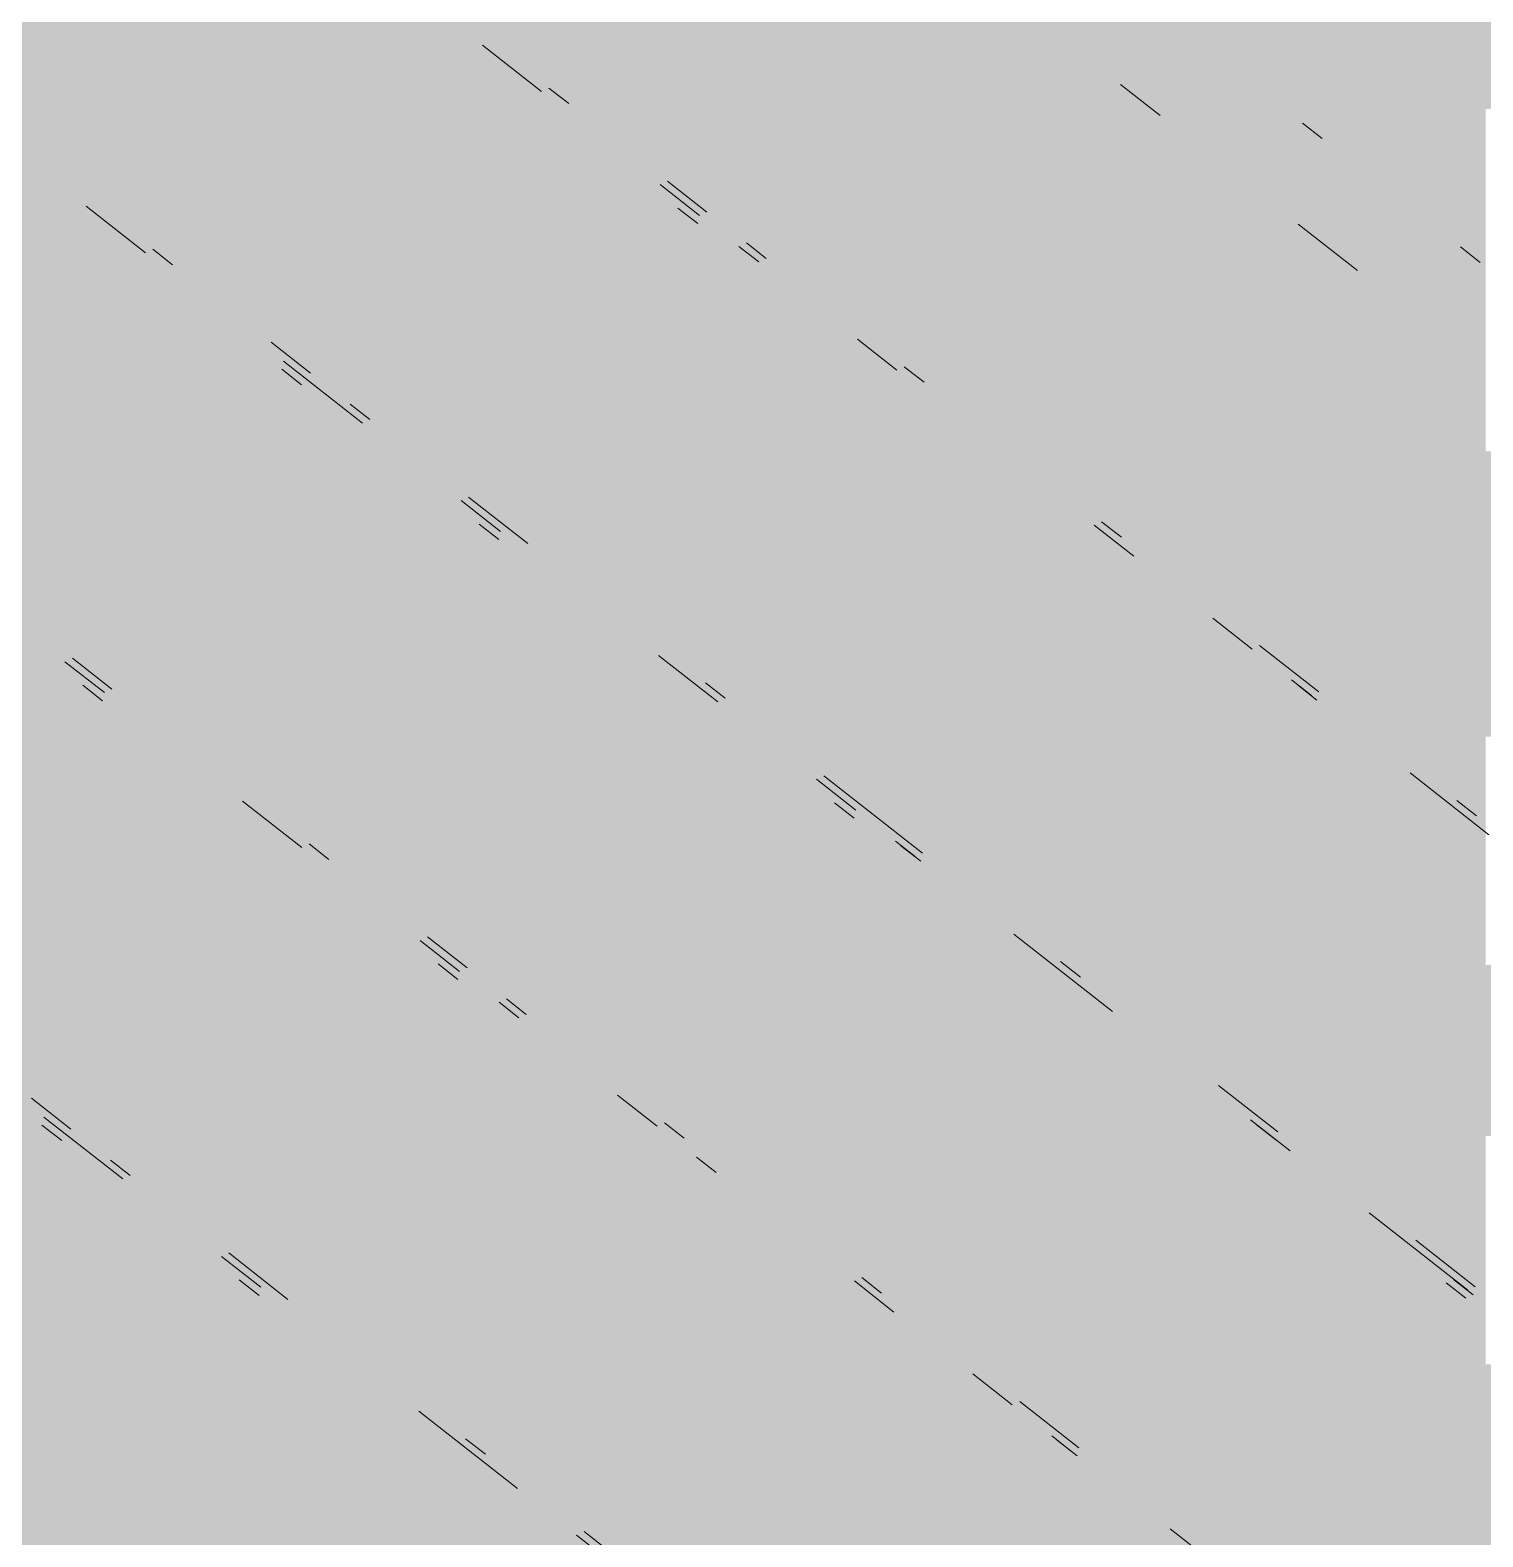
# Model space of a CAD drawing. Header units: millimetres. Extents: x 5 to 1315, y 5 to 292.
# Drawn here: x 1187.166 to 1189.619, y 77.021 to 79.566 of the extents above; entities that cross this region are included whole.
import ezdxf

# ---------------------------------------------------------------- set-up
doc = ezdxf.new("R2010")
doc.units = ezdxf.units.MM
doc.layers.add('EXISTING', color=7, linetype='Continuous')
doc.layers.add('IMAGES', color=7, linetype='Continuous')

# ---------------------------------------------------------------- blocks, each defined once
blk = doc.blocks.new('SHEET_03')
at = {"layer": 'EXISTING', "color": 250, "lineweight": 9}
for p, q in [((287.9296, 79.5409), (288.0296, 79.4624)), ((289.0071, 79.4742), (289.0738, 79.4218)), ((288.0754, 79.4421), (288.042, 79.4683)), ((289.3476, 79.3832), (289.3142, 79.4093)), ((288.2295, 79.3055), (288.2962, 79.2532)), ((288.3087, 79.259), (288.242, 79.3113)), ((287.2605, 79.2686), (287.3605, 79.1901)), ((288.2931, 79.2395), (288.2598, 79.2656)), ((289.307, 79.2387), (289.407, 79.1603)), ((287.4063, 79.1698), (287.373, 79.196)), ((288.3628, 79.2008), (288.3962, 79.1747)), ((288.4086, 79.1805), (288.3753, 79.2067)), ((289.6142, 79.1739), (289.5809, 79.2001)), ((288.5628, 79.0439), (288.6294, 78.9916)), ((287.6396, 78.9867), (287.573, 79.039)), ((287.6241, 78.9672), (287.5908, 78.9933)), ((287.5938, 79.007), (287.7271, 78.9024)), ((288.6753, 78.9713), (288.6419, 78.9974)), ((287.7396, 78.9083), (287.7063, 78.9344)), ((287.8937, 78.7716), (287.9604, 78.7193)), ((288.0062, 78.699), (287.9062, 78.7775)), ((289.0085, 78.7097), (288.9752, 78.7358)), ((287.9573, 78.7056), (287.924, 78.7318)), ((288.9627, 78.73), (289.0294, 78.6777)), ((289.1627, 78.573), (289.2293, 78.5207)), ((287.3039, 78.4529), (287.2372, 78.5052)), ((288.227, 78.51), (288.327, 78.4315)), ((289.3418, 78.4481), (289.2418, 78.5266)), ((287.2247, 78.4993), (287.2914, 78.447)), ((287.2883, 78.4333), (287.255, 78.4595)), ((288.3395, 78.4374), (288.3062, 78.4636)), ((289.296, 78.4684), (289.3293, 78.4422)), ((289.3387, 78.4344), (289.3054, 78.4606)), ((288.6727, 78.1758), (288.5061, 78.3066)), ((289.4959, 78.3114), (289.6292, 78.2068)), ((288.4936, 78.3007), (288.5603, 78.2484)), ((287.5247, 78.2639), (287.6246, 78.1854)), ((288.5572, 78.2347), (288.5239, 78.2609)), ((289.6084, 78.2388), (289.5751, 78.265)), ((287.6704, 78.1651), (287.6371, 78.1913)), ((288.6269, 78.1961), (288.6603, 78.1699)), ((288.6697, 78.1621), (288.6364, 78.1883)), ((287.8246, 78.0284), (287.8912, 77.9761)), ((287.9037, 77.982), (287.8371, 78.0343)), ((288.8269, 78.0391), (288.9935, 77.9084)), ((287.8882, 77.9624), (287.8549, 77.9886)), ((288.9394, 77.9665), (288.906, 77.9927)), ((287.9579, 77.9238), (287.9912, 77.8977)), ((288.0037, 77.9035), (287.9704, 77.9297)), ((288.1579, 77.7669), (288.2245, 77.7145)), ((289.2726, 77.7049), (289.1726, 77.7834)), ((287.2347, 77.7097), (287.168, 77.762)), ((287.2192, 77.6902), (287.1858, 77.7163)), ((287.1889, 77.73), (287.3222, 77.6254)), ((288.2703, 77.6942), (288.237, 77.7204)), ((289.2268, 77.7252), (289.2935, 77.6729)), ((289.2696, 77.6913), (289.2362, 77.7174)), ((287.3347, 77.6312), (287.3014, 77.6574)), ((288.2912, 77.6622), (288.3245, 77.6361)), ((289.4268, 77.5683), (289.5934, 77.4375)), ((289.6059, 77.4434), (289.5059, 77.5218)), ((287.4888, 77.4946), (287.5555, 77.4423)), ((287.6013, 77.422), (287.5013, 77.5004)), ((287.5524, 77.4286), (287.5191, 77.4547)), ((288.5578, 77.453), (288.6244, 77.4006)), ((288.6036, 77.4327), (288.5703, 77.4588)), ((289.5903, 77.4238), (289.557, 77.45)), ((289.6028, 77.4297), (289.5695, 77.4558)), ((288.7577, 77.296), (288.8244, 77.2437)), ((287.8221, 77.233), (287.9887, 77.1022)), ((288.9369, 77.1711), (288.8369, 77.2495)), ((287.9346, 77.1604), (287.9012, 77.1865)), ((288.891, 77.1914), (288.9244, 77.1652)), ((288.9338, 77.1574), (288.9005, 77.1835)), ((288.2678, 76.8988), (288.1012, 77.0296)), ((289.091, 77.0344), (289.2243, 76.9298)), ((288.0887, 77.0237), (288.1554, 76.9714))]:
    blk.add_line(p, q, dxfattribs=at)
at = {"layer": 'IMAGES', "color": 7}
for points in [[(287.0218, 79.5295), (287.6, 79.5295), (287.0218, 79.6259), (287.6, 79.6259)], [(287.6, 79.5295), (287.6964, 79.5295), (287.6, 79.6259), (287.6964, 79.6259)], [(287.6964, 79.5295), (287.7927, 79.5295), (287.6964, 79.6259), (287.7927, 79.6259)], [(287.7927, 79.5295), (287.9855, 79.5295), (287.7927, 79.6259), (287.9855, 79.6259)], [(287.9855, 79.5295), (288.0818, 79.5295), (287.9855, 79.6259), (288.0818, 79.6259)], [(288.0818, 79.5295), (288.1782, 79.5295), (288.0818, 79.6259), (288.1782, 79.6259)], [(288.1782, 79.5295), (288.7564, 79.5295), (288.1782, 79.6259), (288.7564, 79.6259)], [(288.7564, 79.5295), (288.8527, 79.5295), (288.7564, 79.6259), (288.8527, 79.6259)], [(288.8527, 79.5295), (289.1418, 79.5295), (288.8527, 79.6259), (289.1418, 79.6259)], [(289.1418, 79.5295), (289.2382, 79.5295), (289.1418, 79.6259), (289.2382, 79.6259)], [(289.2382, 79.5295), (289.3345, 79.5295), (289.2382, 79.6259), (289.3345, 79.6259)], [(289.3345, 79.5295), (289.8164, 79.5295), (289.3345, 79.6259), (289.8164, 79.6259)], [(287.1182, 79.4331), (287.2145, 79.4331), (287.1182, 79.5295), (287.2145, 79.5295)], [(287.2145, 79.4331), (287.7927, 79.4331), (287.2145, 79.5295), (287.7927, 79.5295)], [(287.7927, 79.4331), (287.8891, 79.4331), (287.7927, 79.5295), (287.8891, 79.5295)], [(287.8891, 79.4331), (288.0818, 79.4331), (287.8891, 79.5295), (288.0818, 79.5295)], [(288.0818, 79.4331), (288.1782, 79.4331), (288.0818, 79.5295), (288.1782, 79.5295)], [(288.1782, 79.4331), (288.2745, 79.4331), (288.1782, 79.5295), (288.2745, 79.5295)], [(288.2745, 79.4331), (288.7564, 79.4331), (288.2745, 79.5295), (288.7564, 79.5295)], [(288.7564, 79.4331), (288.8527, 79.4331), (288.7564, 79.5295), (288.8527, 79.5295)], [(288.8527, 79.4331), (288.9491, 79.4331), (288.8527, 79.5295), (288.9491, 79.5295)], [(288.9491, 79.4331), (289.0455, 79.4331), (288.9491, 79.5295), (289.0455, 79.5295)], [(289.0455, 79.4331), (289.1418, 79.4331), (289.0455, 79.5295), (289.1418, 79.5295)], [(289.1418, 79.4331), (289.2382, 79.4331), (289.1418, 79.5295), (289.2382, 79.5295)], [(289.2382, 79.4331), (289.3345, 79.4331), (289.2382, 79.5295), (289.3345, 79.5295)], [(289.3345, 79.4331), (289.4309, 79.4331), (289.3345, 79.5295), (289.4309, 79.5295)], [(289.4309, 79.4331), (289.9127, 79.4331), (289.4309, 79.5295), (289.9127, 79.5295)], [(287.0218, 79.3367), (287.2145, 79.3367), (287.0218, 79.4331), (287.2145, 79.4331)], [(287.2145, 79.3367), (287.3109, 79.3367), (287.2145, 79.4331), (287.3109, 79.4331)], [(287.3109, 79.3367), (287.4073, 79.3367), (287.3109, 79.4331), (287.4073, 79.4331)], [(287.4073, 79.3367), (287.8891, 79.3367), (287.4073, 79.4331), (287.8891, 79.4331)], [(287.8891, 79.3367), (287.9855, 79.3367), (287.8891, 79.4331), (287.9855, 79.4331)], [(287.9855, 79.3367), (288.0818, 79.3367), (287.9855, 79.4331), (288.0818, 79.4331)], [(288.0818, 79.3367), (288.1782, 79.3367), (288.0818, 79.4331), (288.1782, 79.4331)], [(288.1782, 79.3367), (288.2745, 79.3367), (288.1782, 79.4331), (288.2745, 79.4331)], [(288.2745, 79.3367), (288.3709, 79.3367), (288.2745, 79.4331), (288.3709, 79.4331)], [(288.3709, 79.3367), (288.8527, 79.3367), (288.3709, 79.4331), (288.8527, 79.4331)], [(288.8527, 79.3367), (289.0455, 79.3367), (288.8527, 79.4331), (289.0455, 79.4331)], [(289.0455, 79.3367), (289.1418, 79.3367), (289.0455, 79.4331), (289.1418, 79.4331)], [(289.1418, 79.3367), (289.2382, 79.3367), (289.1418, 79.4331), (289.2382, 79.4331)], [(289.2382, 79.3367), (289.3345, 79.3367), (289.2382, 79.4331), (289.3345, 79.4331)], [(289.3345, 79.3367), (289.4309, 79.3367), (289.3345, 79.4331), (289.4309, 79.4331)], [(289.4309, 79.3367), (289.5273, 79.3367), (289.4309, 79.4331), (289.5273, 79.4331)], [(289.5273, 79.3367), (289.6236, 79.3367), (289.5273, 79.4331), (289.6236, 79.4331)], [(287.1182, 79.2403), (287.3109, 79.2403), (287.1182, 79.3367), (287.3109, 79.3367)], [(287.3109, 79.2403), (287.4073, 79.2403), (287.3109, 79.3367), (287.4073, 79.3367)], [(287.4073, 79.2403), (287.5036, 79.2403), (287.4073, 79.3367), (287.5036, 79.3367)], [(287.5036, 79.2403), (287.9855, 79.2403), (287.5036, 79.3367), (287.9855, 79.3367)], [(287.9855, 79.2403), (288.0818, 79.2403), (287.9855, 79.3367), (288.0818, 79.3367)], [(288.0818, 79.2403), (288.1782, 79.2403), (288.0818, 79.3367), (288.1782, 79.3367)], [(288.1782, 79.2403), (288.2745, 79.2403), (288.1782, 79.3367), (288.2745, 79.3367)], [(288.2745, 79.2403), (288.3709, 79.2403), (288.2745, 79.3367), (288.3709, 79.3367)], [(288.3709, 79.2403), (288.4673, 79.2403), (288.3709, 79.3367), (288.4673, 79.3367)], [(288.4673, 79.2403), (288.9491, 79.2403), (288.4673, 79.3367), (288.9491, 79.3367)], [(288.9491, 79.2403), (289.0455, 79.2403), (288.9491, 79.3367), (289.0455, 79.3367)], [(289.0455, 79.2403), (289.1418, 79.2403), (289.0455, 79.3367), (289.1418, 79.3367)], [(289.1418, 79.2403), (289.2382, 79.2403), (289.1418, 79.3367), (289.2382, 79.3367)], [(289.2382, 79.2403), (289.3345, 79.2403), (289.2382, 79.3367), (289.3345, 79.3367)], [(289.3345, 79.2403), (289.4309, 79.2403), (289.3345, 79.3367), (289.4309, 79.3367)], [(289.4309, 79.2403), (289.5273, 79.2403), (289.4309, 79.3367), (289.5273, 79.3367)], [(289.5273, 79.2403), (289.6236, 79.2403), (289.5273, 79.3367), (289.6236, 79.3367)], [(287.1182, 79.1439), (287.2145, 79.1439), (287.1182, 79.2403), (287.2145, 79.2403)], [(287.2145, 79.1439), (287.3109, 79.1439), (287.2145, 79.2403), (287.3109, 79.2403)], [(287.3109, 79.1439), (287.4073, 79.1439), (287.3109, 79.2403), (287.4073, 79.2403)], [(287.4073, 79.1439), (287.5036, 79.1439), (287.4073, 79.2403), (287.5036, 79.2403)], [(287.5036, 79.1439), (287.6, 79.1439), (287.5036, 79.2403), (287.6, 79.2403)], [(287.6, 79.1439), (288.0818, 79.1439), (287.6, 79.2403), (288.0818, 79.2403)], [(288.0818, 79.1439), (288.1782, 79.1439), (288.0818, 79.2403), (288.1782, 79.2403)], [(288.1782, 79.1439), (288.2745, 79.1439), (288.1782, 79.2403), (288.2745, 79.2403)], [(288.2745, 79.1439), (288.4673, 79.1439), (288.2745, 79.2403), (288.4673, 79.2403)], [(288.4673, 79.1439), (288.5636, 79.1439), (288.4673, 79.2403), (288.5636, 79.2403)], [(288.5636, 79.1439), (288.66, 79.1439), (288.5636, 79.2403), (288.66, 79.2403)], [(288.66, 79.1439), (289.1418, 79.1439), (288.66, 79.2403), (289.1418, 79.2403)], [(289.1418, 79.1439), (289.2382, 79.1439), (289.1418, 79.2403), (289.2382, 79.2403)], [(289.2382, 79.1439), (289.3345, 79.1439), (289.2382, 79.2403), (289.3345, 79.2403)], [(289.3345, 79.1439), (289.4309, 79.1439), (289.3345, 79.2403), (289.4309, 79.2403)], [(289.4309, 79.1439), (289.5273, 79.1439), (289.4309, 79.2403), (289.5273, 79.2403)], [(289.5273, 79.1439), (289.6236, 79.1439), (289.5273, 79.2403), (289.6236, 79.2403)], [(286.7327, 79.0475), (287.2145, 79.0475), (286.7327, 79.1439), (287.2145, 79.1439)], [(287.2145, 79.0475), (287.3109, 79.0475), (287.2145, 79.1439), (287.3109, 79.1439)], [(287.3109, 79.0475), (287.4073, 79.0475), (287.3109, 79.1439), (287.4073, 79.1439)], [(287.4073, 79.0475), (287.5036, 79.0475), (287.4073, 79.1439), (287.5036, 79.1439)], [(287.5036, 79.0475), (287.6, 79.0475), (287.5036, 79.1439), (287.6, 79.1439)], [(287.6, 79.0475), (287.6964, 79.0475), (287.6, 79.1439), (287.6964, 79.1439)], [(287.6964, 79.0475), (287.7927, 79.0475), (287.6964, 79.1439), (287.7927, 79.1439)], [(287.7927, 79.0475), (288.2745, 79.0475), (287.7927, 79.1439), (288.2745, 79.1439)], [(288.2745, 79.0475), (288.3709, 79.0475), (288.2745, 79.1439), (288.3709, 79.1439)], [(288.3709, 79.0475), (288.4673, 79.0475), (288.3709, 79.1439), (288.4673, 79.1439)], [(288.4673, 79.0475), (288.5636, 79.0475), (288.4673, 79.1439), (288.5636, 79.1439)], [(288.5636, 78.9511), (288.66, 78.9511), (288.5636, 79.1439), (288.66, 79.1439)], [(288.66, 79.0475), (288.7564, 79.0475), (288.66, 79.1439), (288.7564, 79.1439)], [(288.7564, 79.0475), (289.2382, 79.0475), (288.7564, 79.1439), (289.2382, 79.1439)], [(289.2382, 79.0475), (289.3345, 79.0475), (289.2382, 79.1439), (289.3345, 79.1439)], [(289.3345, 79.0475), (289.4309, 79.0475), (289.3345, 79.1439), (289.4309, 79.1439)], [(289.4309, 79.0475), (289.5273, 79.0475), (289.4309, 79.1439), (289.5273, 79.1439)], [(289.5273, 78.9511), (289.6236, 78.9511), (289.5273, 79.1439), (289.6236, 79.1439)], [(286.8291, 78.9511), (287.4073, 78.9511), (286.8291, 79.0475), (287.4073, 79.0475)], [(287.4073, 78.9511), (287.5036, 78.9511), (287.4073, 79.0475), (287.5036, 79.0475)], [(287.5036, 78.9511), (287.6, 78.9511), (287.5036, 79.0475), (287.6, 79.0475)], [(287.6, 78.9511), (287.6964, 78.9511), (287.6, 79.0475), (287.6964, 79.0475)], [(287.6964, 78.9511), (287.7927, 78.9511), (287.6964, 79.0475), (287.7927, 79.0475)], [(287.7927, 78.9511), (287.8891, 78.9511), (287.7927, 79.0475), (287.8891, 79.0475)], [(287.8891, 78.9511), (288.3709, 78.9511), (287.8891, 79.0475), (288.3709, 79.0475)], [(288.3709, 78.9511), (288.4673, 78.9511), (288.3709, 79.0475), (288.4673, 79.0475)], [(288.4673, 78.9511), (288.5636, 78.9511), (288.4673, 79.0475), (288.5636, 79.0475)], [(288.66, 78.9511), (288.7564, 78.9511), (288.66, 79.0475), (288.7564, 79.0475)], [(288.7564, 78.9511), (288.8527, 78.9511), (288.7564, 79.0475), (288.8527, 79.0475)], [(288.8527, 78.9511), (289.3345, 78.9511), (288.8527, 79.0475), (289.3345, 79.0475)], [(289.3345, 78.9511), (289.4309, 78.9511), (289.3345, 79.0475), (289.4309, 79.0475)], [(289.4309, 78.8547), (289.5273, 78.8547), (289.4309, 79.0475), (289.5273, 79.0475)], [(287.0218, 78.8547), (287.5036, 78.8547), (287.0218, 78.9511), (287.5036, 78.9511)], [(287.5036, 78.8547), (287.6, 78.8547), (287.5036, 78.9511), (287.6, 78.9511)], [(287.6, 78.8547), (287.7927, 78.8547), (287.6, 78.9511), (287.7927, 78.9511)], [(287.7927, 78.8547), (287.8891, 78.8547), (287.7927, 78.9511), (287.8891, 78.9511)], [(287.8891, 78.8547), (287.9855, 78.8547), (287.8891, 78.9511), (287.9855, 78.9511)], [(287.9855, 78.8547), (288.4673, 78.8547), (287.9855, 78.9511), (288.4673, 78.9511)], [(288.4673, 78.8547), (288.5636, 78.8547), (288.4673, 78.9511), (288.5636, 78.9511)], [(288.5636, 78.8547), (288.66, 78.8547), (288.5636, 78.9511), (288.66, 78.9511)], [(288.66, 78.8547), (288.8527, 78.8547), (288.66, 78.9511), (288.8527, 78.9511)], [(288.8527, 78.8547), (288.9491, 78.8547), (288.8527, 78.9511), (288.9491, 78.9511)], [(288.9491, 78.8547), (289.0455, 78.8547), (288.9491, 78.9511), (289.0455, 78.9511)], [(289.0455, 78.8547), (289.4309, 78.8547), (289.0455, 78.9511), (289.4309, 78.9511)], [(289.5273, 78.8547), (289.6236, 78.8547), (289.5273, 78.9511), (289.6236, 78.9511)], [(287.1182, 78.7583), (287.6964, 78.7583), (287.1182, 78.8547), (287.6964, 78.8547)], [(287.6964, 78.7583), (287.7927, 78.7583), (287.6964, 78.8547), (287.7927, 78.8547)], [(287.7927, 78.7583), (287.8891, 78.7583), (287.7927, 78.8547), (287.8891, 78.8547)], [(287.8891, 78.6619), (287.9855, 78.6619), (287.8891, 78.8547), (287.9855, 78.8547)], [(287.9855, 78.7583), (288.0818, 78.7583), (287.9855, 78.8547), (288.0818, 78.8547)], [(288.0818, 78.7583), (288.5636, 78.7583), (288.0818, 78.8547), (288.5636, 78.8547)], [(288.5636, 78.7583), (288.66, 78.7583), (288.5636, 78.8547), (288.66, 78.8547)], [(288.66, 78.7583), (288.7564, 78.7583), (288.66, 78.8547), (288.7564, 78.8547)], [(288.7564, 78.7583), (288.9491, 78.7583), (288.7564, 78.8547), (288.9491, 78.8547)], [(288.9491, 78.7583), (289.0455, 78.7583), (288.9491, 78.8547), (289.0455, 78.8547)], [(289.0455, 78.7583), (289.5273, 78.7583), (289.0455, 78.8547), (289.5273, 78.8547)], [(289.5273, 78.7583), (289.72, 78.7583), (289.5273, 78.8547), (289.72, 78.8547)], [(287.1182, 78.6619), (287.2145, 78.6619), (287.1182, 78.7583), (287.2145, 78.7583)], [(287.2145, 78.6619), (287.6964, 78.6619), (287.2145, 78.7583), (287.6964, 78.7583)], [(287.6964, 78.6619), (287.7927, 78.6619), (287.6964, 78.7583), (287.7927, 78.7583)], [(287.7927, 78.6619), (287.8891, 78.6619), (287.7927, 78.7583), (287.8891, 78.7583)], [(287.9855, 78.6619), (288.0818, 78.6619), (287.9855, 78.7583), (288.0818, 78.7583)], [(288.0818, 78.6619), (288.1782, 78.6619), (288.0818, 78.7583), (288.1782, 78.7583)], [(288.1782, 78.6619), (288.7564, 78.6619), (288.1782, 78.7583), (288.7564, 78.7583)], [(288.7564, 78.6619), (288.8527, 78.6619), (288.7564, 78.7583), (288.8527, 78.7583)], [(288.8527, 78.6619), (289.0455, 78.6619), (288.8527, 78.7583), (289.0455, 78.7583)], [(289.0455, 78.6619), (289.1418, 78.6619), (289.0455, 78.7583), (289.1418, 78.7583)], [(289.1418, 78.6619), (289.72, 78.6619), (289.1418, 78.7583), (289.72, 78.7583)], [(287.1182, 78.5655), (287.2145, 78.5655), (287.1182, 78.6619), (287.2145, 78.6619)], [(287.2145, 78.5655), (287.3109, 78.5655), (287.2145, 78.6619), (287.3109, 78.6619)], [(287.3109, 78.5655), (287.7927, 78.5655), (287.3109, 78.6619), (287.7927, 78.6619)], [(287.7927, 78.5655), (287.9855, 78.5655), (287.7927, 78.6619), (287.9855, 78.6619)], [(287.9855, 78.5655), (288.0818, 78.5655), (287.9855, 78.6619), (288.0818, 78.6619)], [(288.0818, 78.4691), (288.1782, 78.4691), (288.0818, 78.6619), (288.1782, 78.6619)], [(288.1782, 78.5655), (288.2745, 78.5655), (288.1782, 78.6619), (288.2745, 78.6619)], [(288.2745, 78.5655), (288.8527, 78.5655), (288.2745, 78.6619), (288.8527, 78.6619)], [(288.8527, 78.5655), (288.9491, 78.5655), (288.8527, 78.6619), (288.9491, 78.6619)], [(288.9491, 78.5655), (289.0455, 78.5655), (288.9491, 78.6619), (289.0455, 78.6619)], [(289.0455, 78.5655), (289.1418, 78.5655), (289.0455, 78.6619), (289.1418, 78.6619)], [(289.1418, 78.5655), (289.2382, 78.5655), (289.1418, 78.6619), (289.2382, 78.6619)], [(289.2382, 78.5655), (289.3345, 78.5655), (289.2382, 78.6619), (289.3345, 78.6619)], [(289.3345, 78.5655), (289.8164, 78.5655), (289.3345, 78.6619), (289.8164, 78.6619)], [(287.1182, 78.4691), (287.3109, 78.4691), (287.1182, 78.5655), (287.3109, 78.5655)], [(287.3109, 78.4691), (287.4073, 78.4691), (287.3109, 78.5655), (287.4073, 78.5655)], [(287.4073, 78.4691), (287.9855, 78.4691), (287.4073, 78.5655), (287.9855, 78.5655)], [(287.9855, 78.4691), (288.0818, 78.4691), (287.9855, 78.5655), (288.0818, 78.5655)], [(288.1782, 78.4691), (288.2745, 78.4691), (288.1782, 78.5655), (288.2745, 78.5655)], [(288.2745, 78.3727), (288.3709, 78.3727), (288.2745, 78.5655), (288.3709, 78.5655)], [(288.3709, 78.4691), (288.4673, 78.4691), (288.3709, 78.5655), (288.4673, 78.5655)], [(288.4673, 78.4691), (288.9491, 78.4691), (288.4673, 78.5655), (288.9491, 78.5655)], [(288.9491, 78.4691), (289.0455, 78.4691), (288.9491, 78.5655), (289.0455, 78.5655)], [(289.0455, 78.4691), (289.1418, 78.4691), (289.0455, 78.5655), (289.1418, 78.5655)], [(289.1418, 78.4691), (289.3345, 78.4691), (289.1418, 78.5655), (289.3345, 78.5655)], [(289.3345, 78.4691), (289.4309, 78.4691), (289.3345, 78.5655), (289.4309, 78.5655)], [(289.4309, 78.4691), (289.5273, 78.4691), (289.4309, 78.5655), (289.5273, 78.5655)], [(289.5273, 78.4691), (289.9127, 78.4691), (289.5273, 78.5655), (289.9127, 78.5655)], [(287.1182, 78.3727), (287.2145, 78.3727), (287.1182, 78.4691), (287.2145, 78.4691)], [(287.2145, 78.3727), (287.4073, 78.3727), (287.2145, 78.4691), (287.4073, 78.4691)], [(287.4073, 78.3727), (287.5036, 78.3727), (287.4073, 78.4691), (287.5036, 78.4691)], [(287.5036, 78.3727), (287.6, 78.3727), (287.5036, 78.4691), (287.6, 78.4691)], [(287.6, 78.3727), (288.0818, 78.3727), (287.6, 78.4691), (288.0818, 78.4691)], [(288.0818, 78.3727), (288.1782, 78.3727), (288.0818, 78.4691), (288.1782, 78.4691)], [(288.1782, 78.3727), (288.2745, 78.3727), (288.1782, 78.4691), (288.2745, 78.4691)], [(288.3709, 78.3727), (288.4673, 78.3727), (288.3709, 78.4691), (288.4673, 78.4691)], [(288.4673, 78.3727), (288.5636, 78.3727), (288.4673, 78.4691), (288.5636, 78.4691)], [(288.5636, 78.3727), (289.1418, 78.3727), (288.5636, 78.4691), (289.1418, 78.4691)], [(289.1418, 78.3727), (289.2382, 78.3727), (289.1418, 78.4691), (289.2382, 78.4691)], [(289.2382, 78.3727), (289.4309, 78.3727), (289.2382, 78.4691), (289.4309, 78.4691)], [(289.4309, 78.3727), (289.5273, 78.3727), (289.4309, 78.4691), (289.5273, 78.4691)], [(289.5273, 78.3727), (290.0091, 78.3727), (289.5273, 78.4691), (290.0091, 78.4691)], [(286.7327, 78.2763), (287.2145, 78.2763), (286.7327, 78.3727), (287.2145, 78.3727)], [(287.2145, 78.2763), (287.3109, 78.2763), (287.2145, 78.3727), (287.3109, 78.3727)], [(287.3109, 78.2763), (287.4073, 78.2763), (287.3109, 78.3727), (287.4073, 78.3727)], [(287.4073, 78.2763), (287.5036, 78.2763), (287.4073, 78.3727), (287.5036, 78.3727)], [(287.5036, 78.2763), (287.6, 78.2763), (287.5036, 78.3727), (287.6, 78.3727)], [(287.6, 78.2763), (287.6964, 78.2763), (287.6, 78.3727), (287.6964, 78.3727)], [(287.6964, 78.2763), (288.1782, 78.2763), (287.6964, 78.3727), (288.1782, 78.3727)], [(288.1782, 78.2763), (288.2745, 78.2763), (288.1782, 78.3727), (288.2745, 78.3727)], [(288.2745, 78.2763), (288.3709, 78.2763), (288.2745, 78.3727), (288.3709, 78.3727)], [(288.3709, 78.2763), (288.5636, 78.2763), (288.3709, 78.3727), (288.5636, 78.3727)], [(288.5636, 78.2763), (288.66, 78.2763), (288.5636, 78.3727), (288.66, 78.3727)], [(288.66, 78.2763), (288.7564, 78.2763), (288.66, 78.3727), (288.7564, 78.3727)], [(288.7564, 78.2763), (289.2382, 78.2763), (288.7564, 78.3727), (289.2382, 78.3727)], [(289.2382, 78.2763), (289.3345, 78.2763), (289.2382, 78.3727), (289.3345, 78.3727)], [(289.3345, 78.2763), (289.4309, 78.2763), (289.3345, 78.3727), (289.4309, 78.3727)], [(289.4309, 78.2763), (289.6236, 78.2763), (289.4309, 78.3727), (289.6236, 78.3727)], [(286.8291, 78.0835), (287.4073, 78.0835), (286.8291, 78.2763), (287.4073, 78.2763)], [(287.4073, 78.1799), (287.5036, 78.1799), (287.4073, 78.2763), (287.5036, 78.2763)], [(287.5036, 78.1799), (287.6964, 78.1799), (287.5036, 78.2763), (287.6964, 78.2763)], [(287.6964, 78.1799), (288.3709, 78.1799), (287.6964, 78.2763), (288.3709, 78.2763)], [(288.3709, 78.1799), (288.4673, 78.1799), (288.3709, 78.2763), (288.4673, 78.2763)], [(288.4673, 78.1799), (288.66, 78.1799), (288.4673, 78.2763), (288.66, 78.2763)], [(288.66, 78.1799), (288.7564, 78.1799), (288.66, 78.2763), (288.7564, 78.2763)], [(288.7564, 78.1799), (288.8527, 78.1799), (288.7564, 78.2763), (288.8527, 78.2763)], [(288.8527, 78.1799), (289.3345, 78.1799), (288.8527, 78.2763), (289.3345, 78.2763)], [(289.3345, 78.1799), (289.4309, 78.1799), (289.3345, 78.2763), (289.4309, 78.2763)], [(289.4309, 78.1799), (289.5273, 78.1799), (289.4309, 78.2763), (289.5273, 78.2763)], [(289.5273, 78.1799), (289.6236, 78.1799), (289.5273, 78.2763), (289.6236, 78.2763)], [(287.4073, 78.0835), (287.5036, 78.0835), (287.4073, 78.1799), (287.5036, 78.1799)], [(287.5036, 78.0835), (287.6, 78.0835), (287.5036, 78.1799), (287.6, 78.1799)], [(287.6, 78.0835), (287.7927, 78.0835), (287.6, 78.1799), (287.7927, 78.1799)], [(287.7927, 78.0835), (287.8891, 78.0835), (287.7927, 78.1799), (287.8891, 78.1799)], [(287.8891, 78.0835), (287.9855, 78.0835), (287.8891, 78.1799), (287.9855, 78.1799)], [(287.9855, 78.0835), (288.4673, 78.0835), (287.9855, 78.1799), (288.4673, 78.1799)], [(288.4673, 78.0835), (288.5636, 78.0835), (288.4673, 78.1799), (288.5636, 78.1799)], [(288.5636, 78.0835), (288.66, 78.0835), (288.5636, 78.1799), (288.66, 78.1799)], [(288.66, 78.0835), (288.7564, 78.0835), (288.66, 78.1799), (288.7564, 78.1799)], [(288.7564, 78.0835), (288.8527, 78.0835), (288.7564, 78.1799), (288.8527, 78.1799)], [(288.8527, 78.0835), (288.9491, 78.0835), (288.8527, 78.1799), (288.9491, 78.1799)], [(288.9491, 78.0835), (289.0455, 78.0835), (288.9491, 78.1799), (289.0455, 78.1799)], [(289.0455, 78.0835), (289.4309, 78.0835), (289.0455, 78.1799), (289.4309, 78.1799)], [(289.4309, 78.0835), (289.5273, 78.0835), (289.4309, 78.1799), (289.5273, 78.1799)], [(289.5273, 78.0835), (289.6236, 78.0835), (289.5273, 78.1799), (289.6236, 78.1799)], [(287.0218, 77.9871), (287.6, 77.9871), (287.0218, 78.0835), (287.6, 78.0835)], [(287.6, 77.9871), (287.6964, 77.9871), (287.6, 78.0835), (287.6964, 78.0835)], [(287.6964, 77.9871), (287.7927, 77.9871), (287.6964, 78.0835), (287.7927, 78.0835)], [(287.7927, 77.9871), (287.8891, 77.9871), (287.7927, 78.0835), (287.8891, 78.0835)], [(287.8891, 77.9871), (287.9855, 77.9871), (287.8891, 78.0835), (287.9855, 78.0835)], [(287.9855, 77.9871), (288.0818, 77.9871), (287.9855, 78.0835), (288.0818, 78.0835)], [(288.0818, 77.9871), (288.5636, 77.9871), (288.0818, 78.0835), (288.5636, 78.0835)], [(288.5636, 77.9871), (288.66, 77.9871), (288.5636, 78.0835), (288.66, 78.0835)], [(288.66, 77.9871), (288.7564, 77.9871), (288.66, 78.0835), (288.7564, 78.0835)], [(288.7564, 77.9871), (288.8527, 77.9871), (288.7564, 78.0835), (288.8527, 78.0835)], [(288.8527, 77.9871), (288.9491, 77.9871), (288.8527, 78.0835), (288.9491, 78.0835)], [(288.9491, 77.9871), (289.5273, 77.9871), (288.9491, 78.0835), (289.5273, 78.0835)], [(289.5273, 77.9871), (289.6236, 77.9871), (289.5273, 78.0835), (289.6236, 78.0835)], [(287.1182, 77.8907), (287.2145, 77.8907), (287.1182, 77.9871), (287.2145, 77.9871)], [(287.2145, 77.8907), (287.6964, 77.8907), (287.2145, 77.9871), (287.6964, 77.9871)], [(287.6964, 77.8907), (287.7927, 77.8907), (287.6964, 77.9871), (287.7927, 77.9871)], [(287.7927, 77.8907), (287.8891, 77.8907), (287.7927, 77.9871), (287.8891, 77.9871)], [(287.8891, 77.8907), (288.0818, 77.8907), (287.8891, 77.9871), (288.0818, 77.9871)], [(288.0818, 77.8907), (288.1782, 77.8907), (288.0818, 77.9871), (288.1782, 77.9871)], [(288.1782, 77.8907), (288.66, 77.8907), (288.1782, 77.9871), (288.66, 77.9871)], [(288.66, 77.8907), (288.8527, 77.8907), (288.66, 77.9871), (288.8527, 77.9871)], [(288.8527, 77.8907), (289.0455, 77.8907), (288.8527, 77.9871), (289.0455, 77.9871)], [(289.0455, 77.8907), (289.1418, 77.8907), (289.0455, 77.9871), (289.1418, 77.9871)], [(289.1418, 77.8907), (289.2382, 77.8907), (289.1418, 77.9871), (289.2382, 77.9871)], [(289.2382, 77.8907), (289.72, 77.8907), (289.2382, 77.9871), (289.72, 77.9871)], [(287.1182, 77.7943), (287.2145, 77.7943), (287.1182, 77.8907), (287.2145, 77.8907)], [(287.2145, 77.7943), (287.3109, 77.7943), (287.2145, 77.8907), (287.3109, 77.8907)], [(287.3109, 77.7943), (287.7927, 77.7943), (287.3109, 77.8907), (287.7927, 77.8907)], [(287.7927, 77.7943), (287.8891, 77.7943), (287.7927, 77.8907), (287.8891, 77.8907)], [(287.8891, 77.7943), (287.9855, 77.7943), (287.8891, 77.8907), (287.9855, 77.8907)], [(287.9855, 77.7943), (288.0818, 77.7943), (287.9855, 77.8907), (288.0818, 77.8907)], [(288.0818, 77.7943), (288.1782, 77.7943), (288.0818, 77.8907), (288.1782, 77.8907)], [(288.1782, 77.7943), (288.2745, 77.7943), (288.1782, 77.8907), (288.2745, 77.8907)], [(288.2745, 77.7943), (288.3709, 77.7943), (288.2745, 77.8907), (288.3709, 77.8907)], [(288.3709, 77.7943), (288.8527, 77.7943), (288.3709, 77.8907), (288.8527, 77.8907)], [(288.8527, 77.7943), (288.9491, 77.7943), (288.8527, 77.8907), (288.9491, 77.8907)], [(288.9491, 77.7943), (289.0455, 77.7943), (288.9491, 77.8907), (289.0455, 77.8907)], [(289.0455, 77.7943), (289.2382, 77.7943), (289.0455, 77.8907), (289.2382, 77.8907)], [(289.2382, 77.7943), (289.3345, 77.7943), (289.2382, 77.8907), (289.3345, 77.8907)], [(289.3345, 77.7943), (289.8164, 77.7943), (289.3345, 77.8907), (289.8164, 77.8907)], [(287.1182, 77.6979), (287.2145, 77.6979), (287.1182, 77.7943), (287.2145, 77.7943)], [(287.2145, 77.6979), (287.3109, 77.6979), (287.2145, 77.7943), (287.3109, 77.7943)], [(287.3109, 77.6979), (287.4073, 77.6979), (287.3109, 77.7943), (287.4073, 77.7943)], [(287.4073, 77.6979), (287.8891, 77.6979), (287.4073, 77.7943), (287.8891, 77.7943)], [(287.8891, 77.6979), (287.9855, 77.6979), (287.8891, 77.7943), (287.9855, 77.7943)], [(287.9855, 77.6979), (288.0818, 77.6979), (287.9855, 77.7943), (288.0818, 77.7943)], [(288.0818, 77.6979), (288.1782, 77.6979), (288.0818, 77.7943), (288.1782, 77.7943)], [(288.1782, 77.6979), (288.2745, 77.6979), (288.1782, 77.7943), (288.2745, 77.7943)], [(288.2745, 77.6979), (288.3709, 77.6979), (288.2745, 77.7943), (288.3709, 77.7943)], [(288.3709, 77.6979), (288.4673, 77.6979), (288.3709, 77.7943), (288.4673, 77.7943)], [(288.4673, 77.6979), (288.9491, 77.6979), (288.4673, 77.7943), (288.9491, 77.7943)], [(288.9491, 77.6979), (289.0455, 77.6979), (288.9491, 77.7943), (289.0455, 77.7943)], [(289.0455, 77.6979), (289.1418, 77.6979), (289.0455, 77.7943), (289.1418, 77.7943)], [(289.1418, 77.6979), (289.3345, 77.6979), (289.1418, 77.7943), (289.3345, 77.7943)], [(289.3345, 77.6979), (289.4309, 77.6979), (289.3345, 77.7943), (289.4309, 77.7943)], [(289.4309, 77.6979), (289.5273, 77.6979), (289.4309, 77.7943), (289.5273, 77.7943)], [(289.5273, 77.6979), (290.0091, 77.6979), (289.5273, 77.7943), (290.0091, 77.7943)], [(287.1182, 77.6015), (287.2145, 77.6015), (287.1182, 77.6979), (287.2145, 77.6979)], [(287.2145, 77.6015), (287.4073, 77.6015), (287.2145, 77.6979), (287.4073, 77.6979)], [(287.4073, 77.6015), (287.6, 77.6015), (287.4073, 77.6979), (287.6, 77.6979)], [(287.6, 77.6015), (288.0818, 77.6015), (287.6, 77.6979), (288.0818, 77.6979)], [(288.0818, 77.6015), (288.1782, 77.6015), (288.0818, 77.6979), (288.1782, 77.6979)], [(288.1782, 77.6015), (288.3709, 77.6015), (288.1782, 77.6979), (288.3709, 77.6979)], [(288.3709, 77.6015), (288.4673, 77.6015), (288.3709, 77.6979), (288.4673, 77.6979)], [(288.4673, 77.6015), (288.5636, 77.6015), (288.4673, 77.6979), (288.5636, 77.6979)], [(288.5636, 77.6015), (289.0455, 77.6015), (288.5636, 77.6979), (289.0455, 77.6979)], [(289.0455, 77.6015), (289.1418, 77.6015), (289.0455, 77.6979), (289.1418, 77.6979)], [(289.1418, 77.6015), (289.2382, 77.6015), (289.1418, 77.6979), (289.2382, 77.6979)], [(289.2382, 77.6015), (289.3345, 77.6015), (289.2382, 77.6979), (289.3345, 77.6979)], [(289.3345, 77.6015), (289.4309, 77.6015), (289.3345, 77.6979), (289.4309, 77.6979)], [(289.4309, 77.6015), (289.5273, 77.6015), (289.4309, 77.6979), (289.5273, 77.6979)], [(289.5273, 77.6015), (289.6236, 77.6015), (289.5273, 77.6979), (289.6236, 77.6979)], [(287.1182, 77.5051), (287.2145, 77.5051), (287.1182, 77.6015), (287.2145, 77.6015)], [(287.2145, 77.5051), (287.3109, 77.5051), (287.2145, 77.6015), (287.3109, 77.6015)], [(287.3109, 77.5051), (287.4073, 77.5051), (287.3109, 77.6015), (287.4073, 77.6015)], [(287.4073, 77.5051), (287.5036, 77.5051), (287.4073, 77.6015), (287.5036, 77.6015)], [(287.5036, 77.5051), (287.6, 77.5051), (287.5036, 77.6015), (287.6, 77.6015)], [(287.6, 77.5051), (287.6964, 77.5051), (287.6, 77.6015), (287.6964, 77.6015)], [(287.6964, 77.5051), (288.2745, 77.5051), (287.6964, 77.6015), (288.2745, 77.6015)], [(288.2745, 77.5051), (288.3709, 77.5051), (288.2745, 77.6015), (288.3709, 77.6015)], [(288.3709, 77.5051), (288.5636, 77.5051), (288.3709, 77.6015), (288.5636, 77.6015)], [(288.5636, 77.5051), (289.1418, 77.5051), (288.5636, 77.6015), (289.1418, 77.6015)], [(289.1418, 77.5051), (289.2382, 77.5051), (289.1418, 77.6015), (289.2382, 77.6015)], [(289.2382, 77.5051), (289.3345, 77.5051), (289.2382, 77.6015), (289.3345, 77.6015)], [(289.3345, 77.5051), (289.4309, 77.5051), (289.3345, 77.6015), (289.4309, 77.6015)], [(289.4309, 77.5051), (289.5273, 77.5051), (289.4309, 77.6015), (289.5273, 77.6015)], [(289.5273, 77.5051), (289.6236, 77.5051), (289.5273, 77.6015), (289.6236, 77.6015)], [(286.6364, 77.4087), (287.3109, 77.4087), (286.6364, 77.5051), (287.3109, 77.5051)], [(287.3109, 77.4087), (287.4073, 77.4087), (287.3109, 77.5051), (287.4073, 77.5051)], [(287.4073, 77.4087), (287.5036, 77.4087), (287.4073, 77.5051), (287.5036, 77.5051)], [(287.5036, 77.4087), (287.6, 77.4087), (287.5036, 77.5051), (287.6, 77.5051)], [(287.6, 77.4087), (287.6964, 77.4087), (287.6, 77.5051), (287.6964, 77.5051)], [(287.6964, 77.4087), (287.7927, 77.4087), (287.6964, 77.5051), (287.7927, 77.5051)], [(287.7927, 77.4087), (288.2745, 77.4087), (287.7927, 77.5051), (288.2745, 77.5051)], [(288.2745, 77.4087), (288.3709, 77.4087), (288.2745, 77.5051), (288.3709, 77.5051)], [(288.3709, 77.4087), (288.4673, 77.4087), (288.3709, 77.5051), (288.4673, 77.5051)], [(288.4673, 77.4087), (288.66, 77.4087), (288.4673, 77.5051), (288.66, 77.5051)], [(288.66, 77.4087), (288.7564, 77.4087), (288.66, 77.5051), (288.7564, 77.5051)], [(288.7564, 77.4087), (288.8527, 77.4087), (288.7564, 77.5051), (288.8527, 77.5051)], [(288.8527, 77.4087), (289.3345, 77.4087), (288.8527, 77.5051), (289.3345, 77.5051)], [(289.3345, 77.4087), (289.4309, 77.4087), (289.3345, 77.5051), (289.4309, 77.5051)], [(289.4309, 77.4087), (289.5273, 77.4087), (289.4309, 77.5051), (289.5273, 77.5051)], [(289.5273, 77.4087), (289.6236, 77.4087), (289.5273, 77.5051), (289.6236, 77.5051)], [(286.9255, 77.3123), (287.4073, 77.3123), (286.9255, 77.4087), (287.4073, 77.4087)], [(287.4073, 77.3123), (287.5036, 77.3123), (287.4073, 77.4087), (287.5036, 77.4087)], [(287.5036, 77.3123), (287.6, 77.3123), (287.5036, 77.4087), (287.6, 77.4087)], [(287.6, 77.3123), (287.6964, 77.3123), (287.6, 77.4087), (287.6964, 77.4087)], [(287.6964, 77.3123), (287.7927, 77.3123), (287.6964, 77.4087), (287.7927, 77.4087)], [(287.7927, 77.3123), (287.8891, 77.3123), (287.7927, 77.4087), (287.8891, 77.4087)], [(287.8891, 77.3123), (287.9855, 77.3123), (287.8891, 77.4087), (287.9855, 77.4087)], [(287.9855, 77.3123), (288.4673, 77.3123), (287.9855, 77.4087), (288.4673, 77.4087)], [(288.4673, 77.3123), (288.5636, 77.3123), (288.4673, 77.4087), (288.5636, 77.4087)], [(288.5636, 77.3123), (288.66, 77.3123), (288.5636, 77.4087), (288.66, 77.4087)], [(288.66, 77.3123), (288.7564, 77.3123), (288.66, 77.4087), (288.7564, 77.4087)], [(288.7564, 77.3123), (288.8527, 77.3123), (288.7564, 77.4087), (288.8527, 77.4087)], [(288.8527, 77.3123), (288.9491, 77.3123), (288.8527, 77.4087), (288.9491, 77.4087)], [(288.9491, 77.3123), (289.4309, 77.3123), (288.9491, 77.4087), (289.4309, 77.4087)], [(289.4309, 77.3123), (289.5273, 77.3123), (289.4309, 77.4087), (289.5273, 77.4087)], [(289.5273, 77.3123), (289.6236, 77.3123), (289.5273, 77.4087), (289.6236, 77.4087)], [(287.0218, 77.2159), (287.5036, 77.2159), (287.0218, 77.3123), (287.5036, 77.3123)], [(287.5036, 77.2159), (287.6, 77.2159), (287.5036, 77.3123), (287.6, 77.3123)], [(287.6, 77.2159), (287.6964, 77.2159), (287.6, 77.3123), (287.6964, 77.3123)], [(287.6964, 77.2159), (287.7927, 77.2159), (287.6964, 77.3123), (287.7927, 77.3123)], [(287.7927, 77.1195), (287.8891, 77.1195), (287.7927, 77.3123), (287.8891, 77.3123)], [(287.8891, 77.2159), (287.9855, 77.2159), (287.8891, 77.3123), (287.9855, 77.3123)], [(287.9855, 77.2159), (288.0818, 77.2159), (287.9855, 77.3123), (288.0818, 77.3123)], [(288.0818, 77.2159), (288.5636, 77.2159), (288.0818, 77.3123), (288.5636, 77.3123)], [(288.5636, 77.2159), (288.66, 77.2159), (288.5636, 77.3123), (288.66, 77.3123)], [(288.66, 77.2159), (288.7564, 77.2159), (288.66, 77.3123), (288.7564, 77.3123)], [(288.7564, 77.2159), (288.9491, 77.2159), (288.7564, 77.3123), (288.9491, 77.3123)], [(288.9491, 77.2159), (289.0455, 77.2159), (288.9491, 77.3123), (289.0455, 77.3123)], [(289.0455, 77.2159), (289.5273, 77.2159), (289.0455, 77.3123), (289.5273, 77.3123)], [(289.5273, 77.2159), (289.72, 77.2159), (289.5273, 77.3123), (289.72, 77.3123)], [(287.1182, 77.1195), (287.2145, 77.1195), (287.1182, 77.2159), (287.2145, 77.2159)], [(287.2145, 77.1195), (287.6964, 77.1195), (287.2145, 77.2159), (287.6964, 77.2159)], [(287.6964, 77.1195), (287.7927, 77.1195), (287.6964, 77.2159), (287.7927, 77.2159)], [(287.8891, 77.1195), (287.9855, 77.1195), (287.8891, 77.2159), (287.9855, 77.2159)], [(287.9855, 77.1195), (288.0818, 77.1195), (287.9855, 77.2159), (288.0818, 77.2159)], [(288.0818, 77.1195), (288.1782, 77.1195), (288.0818, 77.2159), (288.1782, 77.2159)], [(288.1782, 77.1195), (288.66, 77.1195), (288.1782, 77.2159), (288.66, 77.2159)], [(288.66, 77.1195), (288.7564, 77.1195), (288.66, 77.2159), (288.7564, 77.2159)], [(288.7564, 77.1195), (288.8527, 77.1195), (288.7564, 77.2159), (288.8527, 77.2159)], [(288.8527, 77.1195), (289.0455, 77.1195), (288.8527, 77.2159), (289.0455, 77.2159)], [(289.0455, 77.1195), (289.1418, 77.1195), (289.0455, 77.2159), (289.1418, 77.2159)], [(289.1418, 77.1195), (289.2382, 77.1195), (289.1418, 77.2159), (289.2382, 77.2159)], [(289.2382, 77.1195), (289.72, 77.1195), (289.2382, 77.2159), (289.72, 77.2159)], [(287.1182, 77.0231), (287.2145, 77.0231), (287.1182, 77.1195), (287.2145, 77.1195)], [(287.2145, 77.0231), (287.3109, 77.0231), (287.2145, 77.1195), (287.3109, 77.1195)], [(287.3109, 77.0231), (287.6964, 77.0231), (287.3109, 77.1195), (287.6964, 77.1195)], [(287.6964, 77.0231), (287.7927, 77.0231), (287.6964, 77.1195), (287.7927, 77.1195)], [(287.7927, 77.0231), (287.8891, 77.0231), (287.7927, 77.1195), (287.8891, 77.1195)], [(287.8891, 77.0231), (288.0818, 77.0231), (287.8891, 77.1195), (288.0818, 77.1195)], [(288.0818, 77.0231), (288.1782, 77.0231), (288.0818, 77.1195), (288.1782, 77.1195)], [(288.1782, 77.0231), (288.7564, 77.0231), (288.1782, 77.1195), (288.7564, 77.1195)], [(288.7564, 77.0231), (288.8527, 77.0231), (288.7564, 77.1195), (288.8527, 77.1195)], [(288.8527, 77.0231), (288.9491, 77.0231), (288.8527, 77.1195), (288.9491, 77.1195)], [(288.9491, 77.0231), (289.0455, 77.0231), (288.9491, 77.1195), (289.0455, 77.1195)], [(289.0455, 77.0231), (289.1418, 77.0231), (289.0455, 77.1195), (289.1418, 77.1195)], [(289.1418, 77.0231), (289.2382, 77.0231), (289.1418, 77.1195), (289.2382, 77.1195)], [(289.2382, 77.0231), (289.3345, 77.0231), (289.2382, 77.1195), (289.3345, 77.1195)], [(289.3345, 77.0231), (289.9127, 77.0231), (289.3345, 77.1195), (289.9127, 77.1195)], [(287.0218, 76.9267), (287.2145, 76.9267), (287.0218, 77.0231), (287.2145, 77.0231)], [(287.2145, 76.9267), (287.3109, 76.9267), (287.2145, 77.0231), (287.3109, 77.0231)], [(287.3109, 76.9267), (287.4073, 76.9267), (287.3109, 77.0231), (287.4073, 77.0231)], [(287.4073, 76.9267), (287.8891, 76.9267), (287.4073, 77.0231), (287.8891, 77.0231)], [(287.8891, 76.9267), (287.9855, 76.9267), (287.8891, 77.0231), (287.9855, 77.0231)], [(287.9855, 76.9267), (288.0818, 76.9267), (287.9855, 77.0231), (288.0818, 77.0231)], [(288.0818, 76.9267), (288.2745, 76.9267), (288.0818, 77.0231), (288.2745, 77.0231)], [(288.2745, 76.9267), (288.9491, 76.9267), (288.2745, 77.0231), (288.9491, 77.0231)], [(288.9491, 76.9267), (289.0455, 76.9267), (288.9491, 77.0231), (289.0455, 77.0231)], [(289.0455, 76.9267), (289.2382, 76.9267), (289.0455, 77.0231), (289.2382, 77.0231)], [(289.2382, 76.9267), (289.3345, 76.9267), (289.2382, 77.0231), (289.3345, 77.0231)], [(289.3345, 76.9267), (289.4309, 76.9267), (289.3345, 77.0231), (289.4309, 77.0231)], [(289.4309, 76.9267), (289.9127, 76.9267), (289.4309, 77.0231), (289.9127, 77.0231)]]:
    blk.add_solid(points, dxfattribs=at)

msp = doc.modelspace()

# ---------------------------------------------------------------- block references
msp.add_blockref('SHEET_03', (900, 0))

doc.saveas('drawing.dxf')
